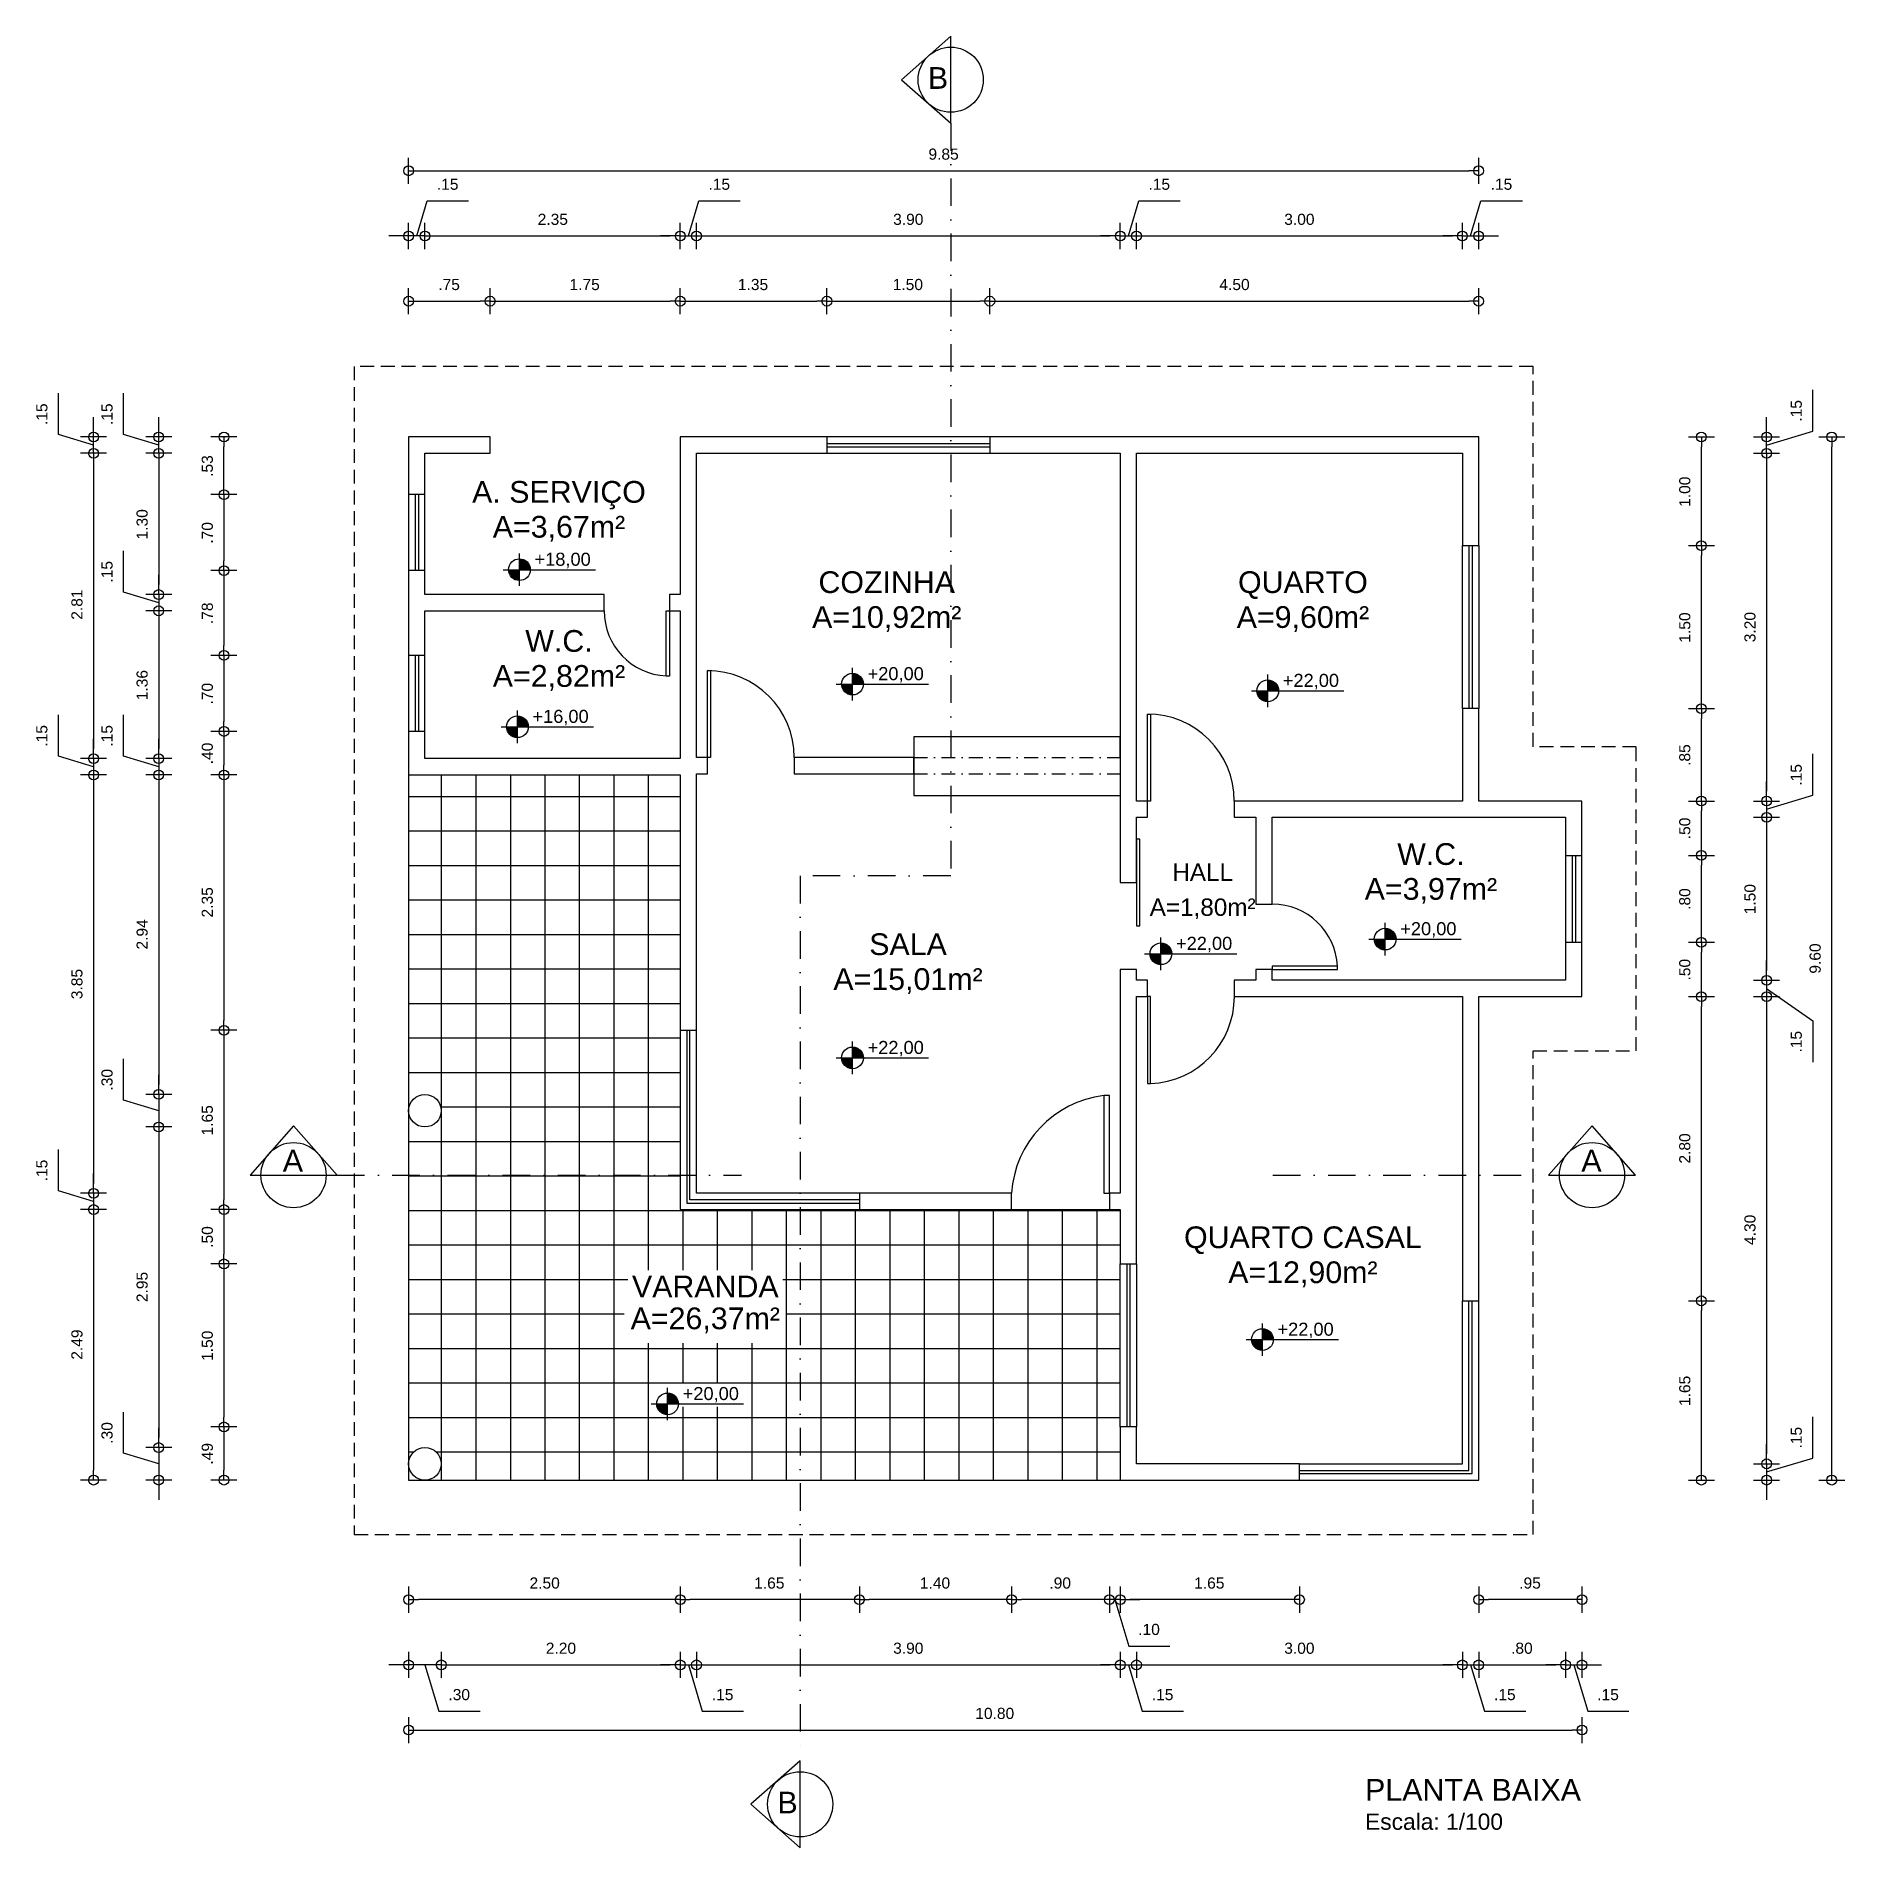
# Model space of a CAD drawing. Header units: millimetres. Extents: x -1510 to 15138, y -10945 to 5726.
import ezdxf
from ezdxf.enums import TextEntityAlignment as Align

# ---------------------------------------------------------------- set-up
doc = ezdxf.new("R2010")
doc.units = ezdxf.units.MM
doc.header["$LTSCALE"] = 5
doc.linetypes.add('DASHDOTX2', pattern=[50.8, 25.4, -12.7, 0, -12.7])
doc.linetypes.add('DASHEDX2', pattern=[38.1, 25.4, -12.7])
for name, color, linetype in [('coberta', 7, 'DASHEDX2'), ('coluna', 7, 'Continuous'), ('cota piso', 7, 'Continuous'), ('dimensoes', 7, 'Continuous'), ('janela alta', 7, 'Continuous'), ('janela baixa', 7, 'Continuous'), ('parede alta', 7, 'DASHDOTX2'), ('parede baixa', 7, 'Continuous'), ('paredes', 7, 'Continuous'), ('piso', 7, 'Continuous'), ('portas', 7, 'Continuous'), ('texto', 7, 'Continuous')]:
    doc.layers.add(name, color=color, linetype=linetype)
doc.layers.add('corte', color=7, linetype='Continuous', lineweight=30)
doc.styles.get("Standard").update_dxf_attribs({"font": 'Arial.ttf'})

msp = doc.modelspace()

# ---------------------------------------------------------------- hatches: boundary and pattern name
at = {"layer": 'cota piso', "ltscale": 10}
h = msp.add_hatch(color=256, dxfattribs=at)
h.dxf.hatch_style = 1
h.paths.add_polyline_path([(2938, 917), (2938, 817), (3038, 817, 0.414214)])
h.paths.add_polyline_path([(2938, 817), (2838, 817, 0.414214), (2938, 717)])
h = msp.add_hatch(color=256, dxfattribs=at)
h.dxf.hatch_style = 1
h.paths.add_polyline_path([(6004, -136), (6004, -236), (6104, -236, 0.414214)])
h.paths.add_polyline_path([(6004, -236), (5904, -236, 0.414214), (6004, -336)])
h = msp.add_hatch(color=256, dxfattribs=at)
h.dxf.hatch_style = 1
h.paths.add_polyline_path([(6004, -136), (6004, -236), (6104, -236, 0.414214)])
h.paths.add_polyline_path([(6004, -236), (5904, -236, 0.414214), (6004, -336)])
h.paths.add_polyline_path([(9826, -198), (9826, -298), (9926, -298, 0.414214)])
h.paths.add_polyline_path([(9826, -298), (9726, -298, 0.414214), (9826, -398)])
h.paths.add_polyline_path([(9880, -6294), (10469, -6294), (10469, -6077), (9880, -6077)], flags=9)
h.paths.add_polyline_path([(8692, -2450), (9762, -2450), (9762, -2159), (8692, -2159)], flags=9)
h.paths.add_polyline_path([(8908, -2087), (9546, -2087), (9546, -1848), (8908, -1848)], flags=9)
h.paths.add_polyline_path([(9403, -5850), (10897, -5850), (10897, -5486), (9403, -5486)], flags=9)
h.paths.add_polyline_path([(9011, -5498), (11289, -5498), (11289, -5171), (9011, -5171)], flags=9)
h = msp.add_hatch(color=256, dxfattribs=at)
h.dxf.hatch_style = 1
h.paths.add_polyline_path([(9826, -198), (9826, -298), (9926, -298, 0.414214)])
h.paths.add_polyline_path([(9826, -298), (9726, -298, 0.414214), (9826, -398)])
h = msp.add_hatch(color=256, dxfattribs=at)
h.dxf.hatch_style = 1
h.paths.add_polyline_path([(2919, -529), (2919, -629), (3019, -629, 0.414214)])
h.paths.add_polyline_path([(2919, -629), (2819, -629, 0.414214), (2919, -729)])
h = msp.add_hatch(color=256, dxfattribs=at)
h.dxf.hatch_style = 1
h.paths.add_polyline_path([(10907, -2483), (10907, -2583), (11007, -2583, 0.414214)])
h.paths.add_polyline_path([(10907, -2583), (10807, -2583, 0.414214), (10907, -2683)])
h = msp.add_hatch(color=256, dxfattribs=at)
h.dxf.hatch_style = 1
h.paths.add_polyline_path([(8843, -2618), (8843, -2718), (8943, -2718, 0.414214)])
h.paths.add_polyline_path([(8843, -2718), (8743, -2718, 0.414214), (8843, -2818)])
h = msp.add_hatch(color=256, dxfattribs=at)
h.dxf.hatch_style = 1
h.paths.add_polyline_path([(6004, -3576), (6004, -3676), (6104, -3676, 0.414214)])
h.paths.add_polyline_path([(6004, -3676), (5904, -3676, 0.414214), (6004, -3776)])
h = msp.add_hatch(color=256, dxfattribs=at)
h.dxf.hatch_style = 1
h.paths.add_polyline_path([(9777, -6169), (9777, -6269), (9877, -6269, 0.414214)])
h.paths.add_polyline_path([(9777, -6269), (9677, -6269, 0.414214), (9777, -6369)])
h = msp.add_hatch(color=256, dxfattribs=at)
h.dxf.hatch_style = 1
h.paths.add_polyline_path([(9777, -6269), (9677, -6269, 0.414214), (9777, -6369)])
h.paths.add_polyline_path([(9777, -6169), (9777, -6269), (9877, -6269, 0.414214)])
h = msp.add_hatch(color=256, dxfattribs=at)
h.dxf.hatch_style = 1
h.paths.add_polyline_path([(4302, -6761), (4302, -6861), (4402, -6861, 0.414214)])
h.paths.add_polyline_path([(4302, -6861), (4202, -6861, 0.414214), (4302, -6961)])

# ---------------------------------------------------------------- linework, layer by layer
at = {"color": 0, "linetype": 'ByBlock', "lineweight": -2}
for p, q in [((1918, 4488), (2008, 4488)), ((11768, 4488), (11677, 4488)), ((1918, 3888), (1827, 3888)), ((2068, 3888), (2158, 3888)), ((2068, 3888), (2158, 3888)), ((4418, 3888), (4327, 3888)), ((4418, 3888), (4327, 3888)), ((4568, 3888), (4658, 3888)), ((4568, 3888), (4658, 3888)), ((8468, 3888), (8377, 3888)), ((8468, 3888), (8377, 3888)), ((8618, 3888), (8708, 3888)), ((8618, 3888), (8708, 3888)), ((11618, 3888), (11527, 3888)), ((11618, 3888), (11527, 3888)), ((11768, 3888), (11858, 3888)), ((1918, 3288), (2008, 3288)), ((2668, 3288), (2577, 3288)), ((2668, 3288), (2758, 3288)), ((4418, 3288), (4327, 3288)), ((4418, 3288), (4508, 3288)), ((5768, 3288), (5677, 3288)), ((5768, 3288), (5858, 3288)), ((7268, 3288), (7177, 3288)), ((7268, 3288), (7358, 3288)), ((11768, 3288), (11677, 3288)), ((-982, 2038), (-982, 2129)), ((-382, 2038), (-382, 2129)), ((218, 2038), (218, 1948)), ((13818, 2038), (13818, 1948)), ((14418, 2038), (14418, 2129)), ((15018, 2038), (15018, 1948)), ((-982, 1888), (-982, 1798)), ((-982, 1888), (-982, 1798)), ((-382, 1888), (-382, 1798)), ((-382, 1888), (-382, 1798)), ((14418, 1888), (14418, 1798)), ((14418, 1888), (14418, 1798)), ((218, 1508), (218, 1599)), ((218, 1508), (218, 1418)), ((13818, 1038), (13818, 1129)), ((13818, 1038), (13818, 948)), ((218, 808), (218, 899)), ((-382, 588), (-382, 679)), ((-382, 588), (-382, 679)), ((218, 808), (218, 718)), ((-382, 438), (-382, 348)), ((-382, 438), (-382, 348)), ((218, 28), (218, 119)), ((218, 28), (218, -62)), ((13818, -462), (13818, -371)), ((13818, -462), (13818, -552)), ((218, -672), (218, -581)), ((-982, -922), (-982, -831)), ((-982, -922), (-982, -831)), ((-382, -922), (-382, -831)), ((-382, -922), (-382, -831)), ((218, -672), (218, -762)), ((218, -1072), (218, -981)), ((-982, -1072), (-982, -1162)), ((-982, -1072), (-982, -1162)), ((-382, -1072), (-382, -1162)), ((-382, -1072), (-382, -1162)), ((218, -1072), (218, -1162)), ((13818, -1312), (13818, -1221)), ((13818, -1312), (13818, -1402)), ((14418, -1312), (14418, -1221)), ((14418, -1312), (14418, -1221)), ((14418, -1462), (14418, -1552)), ((14418, -1462), (14418, -1552)), ((13818, -1812), (13818, -1721)), ((13818, -1812), (13818, -1902)), ((13818, -2612), (13818, -2521)), ((13818, -2612), (13818, -2702)), ((14418, -2962), (14418, -2871)), ((14418, -2962), (14418, -2871)), ((13818, -3112), (13818, -3021)), ((13818, -3112), (13818, -3202)), ((14418, -3112), (14418, -3202)), ((14418, -3112), (14418, -3202)), ((218, -3422), (218, -3331)), ((218, -3422), (218, -3512)), ((-382, -4012), (-382, -3921)), ((-382, -4012), (-382, -3921)), ((-382, -4312), (-382, -4402)), ((-382, -4312), (-382, -4402)), ((-982, -4922), (-982, -4831)), ((-982, -4922), (-982, -4831)), ((218, -5072), (218, -4981)), ((-982, -5072), (-982, -5162)), ((-982, -5072), (-982, -5162)), ((218, -5072), (218, -5162)), ((218, -5572), (218, -5481)), ((218, -5572), (218, -5662)), ((13818, -5912), (13818, -5821)), ((13818, -5912), (13818, -6002)), ((218, -7072), (218, -6981)), ((218, -7072), (218, -7162)), ((-382, -7262), (-382, -7171)), ((-382, -7262), (-382, -7171)), ((14418, -7412), (14418, -7321)), ((14418, -7412), (14418, -7321)), ((-982, -7562), (-982, -7471)), ((218, -7562), (218, -7471)), ((13818, -7562), (13818, -7471)), ((15018, -7562), (15018, -7471)), ((-382, -7562), (-382, -7652)), ((14418, -7562), (14418, -7652)), ((1918, -8662), (2008, -8662)), ((4418, -8662), (4327, -8662)), ((4418, -8662), (4508, -8662)), ((6068, -8662), (5977, -8662)), ((6068, -8662), (6158, -8662)), ((7468, -8662), (7377, -8662)), ((7468, -8662), (7558, -8662)), ((8368, -8662), (8277, -8662)), ((8368, -8662), (8277, -8662)), ((8468, -8662), (8558, -8662)), ((8468, -8662), (8558, -8662)), ((10118, -8662), (10027, -8662)), ((11768, -8662), (11858, -8662)), ((12718, -8662), (12627, -8662)), ((1918, -9262), (1827, -9262)), ((2218, -9262), (2308, -9262)), ((2218, -9262), (2308, -9262)), ((4418, -9262), (4327, -9262)), ((4418, -9262), (4327, -9262)), ((4568, -9262), (4658, -9262)), ((4568, -9262), (4658, -9262)), ((8468, -9262), (8377, -9262)), ((8468, -9262), (8377, -9262)), ((8618, -9262), (8708, -9262)), ((8618, -9262), (8708, -9262)), ((11618, -9262), (11527, -9262)), ((11618, -9262), (11527, -9262)), ((11768, -9262), (11858, -9262)), ((11768, -9262), (11858, -9262)), ((12568, -9262), (12477, -9262)), ((12568, -9262), (12477, -9262)), ((12718, -9262), (12808, -9262)), ((1918, -9862), (2008, -9862)), ((12718, -9862), (12627, -9862))]:
    msp.add_line(p, q, dxfattribs=at)
for centre in [(1918, 4488), (11768, 4488), (1918, 3888), (2068, 3888), (2068, 3888), (4418, 3888), (4418, 3888), (4568, 3888), (4568, 3888), (8468, 3888), (8468, 3888), (8618, 3888), (8618, 3888), (11618, 3888), (11618, 3888), (11768, 3888), (1918, 3288), (2668, 3288), (2668, 3288), (4418, 3288), (4418, 3288), (5768, 3288), (5768, 3288), (7268, 3288), (7268, 3288), (11768, 3288), (-982, 2038), (-382, 2038), (218, 2038), (13818, 2038), (14418, 2038), (15018, 2038), (-982, 1888), (-982, 1888), (-382, 1888), (-382, 1888), (14418, 1888), (14418, 1888), (218, 1508), (218, 1508), (13818, 1038), (13818, 1038), (218, 808), (218, 808), (-382, 588), (-382, 588), (-382, 438), (-382, 438), (218, 28), (218, 28), (13818, -462), (13818, -462), (218, -672), (218, -672), (-982, -922), (-982, -922), (-382, -922), (-382, -922), (-982, -1072), (-982, -1072), (-382, -1072), (-382, -1072), (218, -1072), (218, -1072), (13818, -1312), (13818, -1312), (14418, -1312), (14418, -1312), (14418, -1462), (14418, -1462), (13818, -1812), (13818, -1812), (13818, -2612), (13818, -2612), (14418, -2962), (14418, -2962), (13818, -3112), (13818, -3112), (14418, -3112), (14418, -3112), (218, -3422), (218, -3422), (-382, -4012), (-382, -4012), (-382, -4312), (-382, -4312), (-982, -4922), (-982, -4922), (-982, -5072), (-982, -5072), (218, -5072), (218, -5072), (218, -5572), (218, -5572), (13818, -5912), (13818, -5912), (218, -7072), (218, -7072), (-382, -7262), (-382, -7262), (14418, -7412), (14418, -7412), (-982, -7562), (-382, -7562), (218, -7562), (13818, -7562), (14418, -7562), (15018, -7562), (1918, -8662), (4418, -8662), (4418, -8662), (6068, -8662), (6068, -8662), (7468, -8662), (7468, -8662), (8368, -8662), (8368, -8662), (8468, -8662), (8468, -8662), (10118, -8662), (11768, -8662), (12718, -8662), (1918, -9262), (2218, -9262), (2218, -9262), (4418, -9262), (4418, -9262), (4568, -9262), (4568, -9262), (8468, -9262), (8468, -9262), (8618, -9262), (8618, -9262), (11618, -9262), (11618, -9262), (11768, -9262), (11768, -9262), (12568, -9262), (12568, -9262), (12718, -9262), (1918, -9862), (12718, -9862)]:
    msp.add_circle(centre, 45.2, dxfattribs=at)
at = {"layer": 'coberta'}
for p, q in [((1418, 2688), (1418, -8062)), ((12268, 2688), (1418, 2688)), ((12268, -812), (12268, 2688)), ((13218, -812), (12268, -812)), ((13218, -3612), (13218, -812)), ((12268, -8062), (12268, -3612)), ((12268, -3612), (13218, -3612)), ((1418, -8062), (12268, -8062))]:
    msp.add_line(p, q, dxfattribs=at)
at = {"layer": 'coluna', "lineweight": 30}
for centre in [(2068, -4162), (2068, -7412)]:
    msp.add_circle(centre, 150, dxfattribs=at)
at = {"layer": 'corte'}
for p, q in [((6908, 5726), (6454, 5326)), ((6908, 4926), (6908, 5726)), ((6454, 5326), (6908, 4926)), ((859, -4301), (459, -4755)), ((1259, -4755), (859, -4301)), ((12811, -4301), (12411, -4755)), ((13211, -4755), (12811, -4301)), ((459, -4755), (1259, -4755)), ((12411, -4755), (13211, -4755)), ((5522, -10145), (5069, -10545)), ((5522, -10945), (5522, -10145)), ((5069, -10545), (5522, -10945))]:
    msp.add_line(p, q, dxfattribs=at)
at = {"layer": 'corte', "linetype": 'DASHDOTX2', "lineweight": 30, "ltscale": 2}
for p, q in [((6908, 4926), (6908, -2001)), ((6908, -2001), (5522, -2001)), ((5522, -2001), (5522, -10011)), ((1259, -4755), (4981, -4755)), ((9873, -4755), (12411, -4755))]:
    msp.add_line(p, q, dxfattribs=at)
at = {"layer": 'corte', "lineweight": -3}
for centre in [(6908, 5326), (859, -4755), (12811, -4755), (5522, -10545)]:
    msp.add_circle(centre, 300, dxfattribs=at)
at = {"layer": 'cota piso', "ltscale": 10}
for p, q in [((2938, 667), (2938, 967)), ((2788, 817), (3638, 817)), ((6004, -386), (6004, -86)), ((9826, -448), (9826, -148)), ((5854, -236), (6704, -236)), ((9676, -298), (10526, -298)), ((2919, -779), (2919, -479)), ((2769, -629), (3619, -629)), ((10907, -2733), (10907, -2433)), ((8843, -2868), (8843, -2568)), ((10757, -2583), (11607, -2583)), ((8693, -2718), (9543, -2718)), ((6004, -3826), (6004, -3526)), ((5854, -3676), (6704, -3676)), ((9777, -6419), (9777, -6119)), ((9627, -6269), (10477, -6269)), ((4302, -7011), (4302, -6711)), ((4152, -6861), (5002, -6861))]:
    msp.add_line(p, q, dxfattribs=at)
for centre in [(2938, 817), (6004, -236), (9826, -298), (2919, -629), (10907, -2583), (8843, -2718), (6004, -3676), (9777, -6269), (4302, -6861)]:
    msp.add_circle(centre, 100, dxfattribs=at)
at = {"layer": 'dimensoes'}
for p, q in [((1918, 4368), (1918, 4608)), ((11768, 4368), (11768, 4608)), ((2008, 4488), (11677, 4488)), ((1993, 3888), (2089, 4211)), ((2089, 4211), (2470, 4211)), ((4493, 3888), (4589, 4211)), ((4589, 4211), (4970, 4211)), ((8543, 3888), (8639, 4211)), ((8639, 4211), (9020, 4211)), ((11693, 3888), (11789, 4211)), ((11789, 4211), (12170, 4211)), ((1918, 3768), (1918, 4008)), ((2068, 3768), (2068, 4008)), ((2068, 3768), (2068, 4008)), ((4418, 3768), (4418, 4008)), ((4418, 3768), (4418, 4008)), ((4568, 3768), (4568, 4008)), ((4568, 3768), (4568, 4008)), ((8468, 3768), (8468, 4008)), ((8468, 3768), (8468, 4008)), ((8618, 3768), (8618, 4008)), ((8618, 3768), (8618, 4008)), ((11618, 3768), (11618, 4008)), ((11618, 3768), (11618, 4008)), ((11768, 3768), (11768, 4008)), ((1827, 3888), (1737, 3888)), ((2068, 3888), (1918, 3888)), ((2068, 3888), (1918, 3888)), ((2158, 3888), (2249, 3888)), ((2158, 3888), (4327, 3888)), ((4327, 3888), (4237, 3888)), ((4418, 3888), (4568, 3888)), ((4418, 3888), (4568, 3888)), ((4658, 3888), (8377, 3888)), ((4658, 3888), (4749, 3888)), ((8377, 3888), (8287, 3888)), ((8468, 3888), (8618, 3888)), ((8468, 3888), (8618, 3888)), ((8708, 3888), (11527, 3888)), ((8708, 3888), (8799, 3888)), ((11527, 3888), (11437, 3888)), ((11618, 3888), (11768, 3888)), ((11618, 3888), (11768, 3888)), ((11858, 3888), (11949, 3888)), ((1918, 3168), (1918, 3408)), ((2668, 3168), (2668, 3408)), ((2668, 3168), (2668, 3408)), ((4418, 3168), (4418, 3408)), ((4418, 3168), (4418, 3408)), ((5768, 3168), (5768, 3408)), ((5768, 3168), (5768, 3408)), ((7268, 3168), (7268, 3408)), ((7268, 3168), (7268, 3408)), ((11768, 3168), (11768, 3408)), ((2008, 3288), (2577, 3288)), ((2758, 3288), (4327, 3288)), ((4508, 3288), (5677, 3288)), ((5858, 3288), (7177, 3288)), ((7358, 3288), (11677, 3288)), ((-1305, 2060), (-1305, 2440)), ((-705, 2060), (-705, 2440)), ((14844, 2091), (14844, 2472)), ((-982, 2129), (-982, 2219)), ((-382, 2129), (-382, 2219)), ((14418, 2129), (14418, 2219)), ((-982, 1963), (-1305, 2060)), ((-862, 2038), (-1102, 2038)), ((-982, 1888), (-982, 2038)), ((-982, 1888), (-982, 2038)), ((-382, 1963), (-705, 2060)), ((-262, 2038), (-502, 2038)), ((-382, 1888), (-382, 2038)), ((-382, 1888), (-382, 2038)), ((338, 2038), (98, 2038)), ((13698, 2038), (13938, 2038)), ((14298, 2038), (14538, 2038)), ((14418, 1963), (14844, 2091)), ((14418, 1888), (14418, 2038)), ((14418, 1888), (14418, 2038)), ((14898, 2038), (15138, 2038)), ((-862, 1888), (-1102, 1888)), ((-862, 1888), (-1102, 1888)), ((-262, 1888), (-502, 1888)), ((-262, 1888), (-502, 1888)), ((218, 1599), (218, 1948)), ((13818, 1129), (13818, 1948)), ((14298, 1888), (14538, 1888)), ((14298, 1888), (14538, 1888)), ((15018, -7471), (15018, 1948)), ((-982, 1798), (-982, 1707)), ((-982, 1798), (-982, -831)), ((-382, 1798), (-382, 1707)), ((-382, 1798), (-382, 679)), ((14418, 1798), (14418, 1707)), ((14418, 1798), (14418, -1221)), ((338, 1508), (98, 1508)), ((338, 1508), (98, 1508)), ((218, 1418), (218, 899)), ((13698, 1038), (13938, 1038)), ((13698, 1038), (13938, 1038)), ((-705, 610), (-705, 990)), ((13818, -371), (13818, 948)), ((-382, 679), (-382, 769)), ((338, 808), (98, 808)), ((338, 808), (98, 808)), ((218, 718), (218, 119)), ((-382, 513), (-705, 610)), ((-262, 588), (-502, 588)), ((-262, 588), (-502, 588)), ((-382, 588), (-382, 438)), ((-382, 588), (-382, 438)), ((-262, 438), (-502, 438)), ((-262, 438), (-502, 438)), ((-382, 348), (-382, -831)), ((-382, 348), (-382, 257)), ((338, 28), (98, 28)), ((338, 28), (98, 28)), ((218, -62), (218, -581)), ((13698, -462), (13938, -462)), ((13698, -462), (13938, -462)), ((-1305, -900), (-1305, -520)), ((-705, -900), (-705, -520)), ((13818, -1221), (13818, -552)), ((-982, -831), (-982, -741)), ((-382, -831), (-382, -741)), ((338, -672), (98, -672)), ((338, -672), (98, -672)), ((218, -762), (218, -981)), ((-982, -997), (-1305, -900)), ((-862, -922), (-1102, -922)), ((-862, -922), (-1102, -922)), ((-982, -922), (-982, -1072)), ((-982, -922), (-982, -1072)), ((-382, -997), (-705, -900)), ((-262, -922), (-502, -922)), ((-262, -922), (-502, -922)), ((-382, -922), (-382, -1072)), ((-382, -922), (-382, -1072)), ((14844, -1259), (14844, -878)), ((-862, -1072), (-1102, -1072)), ((-862, -1072), (-1102, -1072)), ((-982, -1162), (-982, -4831)), ((-982, -1162), (-982, -1253)), ((-262, -1072), (-502, -1072)), ((-262, -1072), (-502, -1072)), ((-382, -1162), (-382, -3921)), ((-382, -1162), (-382, -1253)), ((338, -1072), (98, -1072)), ((338, -1072), (98, -1072)), ((218, -1162), (218, -3331)), ((14418, -1221), (14418, -1131)), ((13698, -1312), (13938, -1312)), ((13698, -1312), (13938, -1312)), ((14298, -1312), (14538, -1312)), ((14298, -1312), (14538, -1312)), ((14418, -1387), (14844, -1259)), ((14418, -1312), (14418, -1462)), ((14418, -1312), (14418, -1462)), ((13818, -1721), (13818, -1402)), ((14298, -1462), (14538, -1462)), ((14298, -1462), (14538, -1462)), ((14418, -1552), (14418, -2871)), ((14418, -1552), (14418, -1643)), ((13698, -1812), (13938, -1812)), ((13698, -1812), (13938, -1812)), ((13818, -2521), (13818, -1902)), ((13698, -2612), (13938, -2612)), ((13698, -2612), (13938, -2612)), ((13818, -3021), (13818, -2702)), ((14418, -2871), (14418, -2781)), ((14298, -2962), (14538, -2962)), ((14298, -2962), (14538, -2962)), ((14418, -2962), (14418, -3112)), ((14418, -2962), (14418, -3112)), ((13698, -3112), (13938, -3112)), ((13698, -3112), (13938, -3112)), ((14298, -3112), (14538, -3112)), ((14298, -3112), (14538, -3112)), ((14418, -3037), (14844, -3335)), ((13818, -5821), (13818, -3202)), ((14418, -3202), (14418, -7321)), ((14418, -3202), (14418, -3293)), ((338, -3422), (98, -3422)), ((338, -3422), (98, -3422)), ((14844, -3335), (14844, -3715)), ((218, -3512), (218, -4981)), ((-705, -4065), (-705, -3685)), ((-382, -3921), (-382, -3831)), ((-382, -4162), (-705, -4065)), ((-262, -4012), (-502, -4012)), ((-262, -4012), (-502, -4012)), ((-382, -4012), (-382, -4312)), ((-382, -4012), (-382, -4312)), ((-262, -4312), (-502, -4312)), ((-262, -4312), (-502, -4312)), ((-382, -4402), (-382, -7171)), ((-382, -4402), (-382, -4493)), ((-1305, -4900), (-1305, -4520)), ((-982, -4831), (-982, -4741)), ((-982, -4997), (-1305, -4900)), ((-862, -4922), (-1102, -4922)), ((-862, -4922), (-1102, -4922)), ((-982, -4922), (-982, -5072)), ((-982, -4922), (-982, -5072)), ((-862, -5072), (-1102, -5072)), ((-862, -5072), (-1102, -5072)), ((-982, -5162), (-982, -7471)), ((-982, -5162), (-982, -5253)), ((338, -5072), (98, -5072)), ((338, -5072), (98, -5072)), ((218, -5162), (218, -5481)), ((338, -5572), (98, -5572)), ((338, -5572), (98, -5572)), ((218, -5662), (218, -6981)), ((13698, -5912), (13938, -5912)), ((13698, -5912), (13938, -5912)), ((13818, -7471), (13818, -6002)), ((-705, -7315), (-705, -6935)), ((14844, -7359), (14844, -6978)), ((-382, -7171), (-382, -7081)), ((338, -7072), (98, -7072)), ((338, -7072), (98, -7072)), ((218, -7162), (218, -7471)), ((-382, -7412), (-705, -7315)), ((-262, -7262), (-502, -7262)), ((-262, -7262), (-502, -7262)), ((-382, -7262), (-382, -7562)), ((-382, -7262), (-382, -7562)), ((14418, -7321), (14418, -7231)), ((14298, -7412), (14538, -7412)), ((14298, -7412), (14538, -7412)), ((14418, -7487), (14844, -7359)), ((14418, -7412), (14418, -7562)), ((14418, -7412), (14418, -7562)), ((-862, -7562), (-1102, -7562)), ((-262, -7562), (-502, -7562)), ((-382, -7652), (-382, -7743)), ((338, -7562), (98, -7562)), ((13698, -7562), (13938, -7562)), ((14298, -7562), (14538, -7562)), ((14418, -7652), (14418, -7743)), ((14898, -7562), (15138, -7562)), ((1918, -8542), (1918, -8782)), ((4327, -8662), (2008, -8662)), ((4418, -8542), (4418, -8782)), ((4418, -8542), (4418, -8782)), ((5977, -8662), (4508, -8662)), ((6068, -8542), (6068, -8782)), ((6068, -8542), (6068, -8782)), ((7377, -8662), (6158, -8662)), ((7468, -8542), (7468, -8782)), ((7468, -8542), (7468, -8782)), ((8277, -8662), (7558, -8662)), ((8277, -8662), (8187, -8662)), ((8368, -8542), (8368, -8782)), ((8368, -8542), (8368, -8782)), ((8468, -8662), (8368, -8662)), ((8468, -8662), (8368, -8662)), ((8418, -8662), (8546, -9089)), ((8468, -8542), (8468, -8782)), ((8468, -8542), (8468, -8782)), ((8558, -8662), (8649, -8662)), ((10027, -8662), (8558, -8662)), ((10118, -8542), (10118, -8782)), ((11768, -8542), (11768, -8782)), ((12627, -8662), (11858, -8662)), ((12718, -8542), (12718, -8782)), ((1918, -9142), (1918, -9382)), ((2218, -9142), (2218, -9382)), ((2218, -9142), (2218, -9382)), ((4418, -9142), (4418, -9382)), ((4418, -9142), (4418, -9382)), ((4568, -9142), (4568, -9382)), ((4568, -9142), (4568, -9382)), ((8468, -9142), (8468, -9382)), ((8468, -9142), (8468, -9382)), ((8546, -9089), (8926, -9089)), ((8618, -9142), (8618, -9382)), ((11618, -9142), (11618, -9382)), ((11768, -9142), (11768, -9382)), ((11768, -9142), (11768, -9382)), ((12568, -9142), (12568, -9382)), ((12568, -9142), (12568, -9382)), ((12718, -9142), (12718, -9382)), ((1827, -9262), (1737, -9262)), ((2218, -9262), (1918, -9262)), ((2218, -9262), (1918, -9262)), ((2068, -9262), (2196, -9689)), ((2308, -9262), (2399, -9262)), ((2308, -9262), (4327, -9262)), ((4327, -9262), (4237, -9262)), ((4418, -9262), (4568, -9262)), ((4418, -9262), (4568, -9262)), ((4493, -9262), (4621, -9689)), ((4658, -9262), (4749, -9262)), ((4658, -9262), (8377, -9262)), ((8377, -9262), (8287, -9262)), ((8468, -9262), (8618, -9262)), ((8468, -9262), (8618, -9262)), ((8543, -9262), (8671, -9689)), ((8708, -9262), (8799, -9262)), ((11527, -9262), (11437, -9262)), ((11618, -9262), (11768, -9262)), ((11618, -9262), (11768, -9262)), ((11693, -9262), (11821, -9689)), ((11858, -9262), (12477, -9262)), ((11858, -9262), (11949, -9262)), ((12477, -9262), (12387, -9262)), ((12568, -9262), (12718, -9262)), ((12568, -9262), (12718, -9262)), ((12643, -9262), (12771, -9689)), ((12808, -9262), (12899, -9262)), ((1918, -9742), (1918, -9982)), ((2196, -9689), (2576, -9689)), ((4621, -9689), (5001, -9689)), ((8671, -9689), (9051, -9689)), ((11821, -9689), (12201, -9689)), ((12718, -9742), (12718, -9982)), ((12771, -9689), (13151, -9689)), ((2008, -9862), (12627, -9862))]:
    msp.add_line(p, q, dxfattribs=at)
at = {"layer": 'janela alta'}
for p, q in [((5768, 2038), (5768, 1888)), ((7268, 2038), (7268, 1888)), ((5768, 1978), (7268, 1978)), ((5768, 1948), (7268, 1948)), ((2068, 1508), (1918, 1508)), ((1978, 1508), (1978, 808)), ((2008, 1508), (2008, 808)), ((2068, 808), (1918, 808)), ((2068, 28), (1918, 28)), ((1978, 28), (1978, -672)), ((2008, 28), (2008, -672)), ((2068, -672), (1918, -672)), ((12568, -1812), (12718, -1812)), ((12628, -1812), (12628, -2612)), ((12658, -1812), (12658, -2612)), ((12568, -2612), (12718, -2612))]:
    msp.add_line(p, q, dxfattribs=at)
at = {"layer": 'janela baixa'}
for p, q in [((11678, 1038), (11678, -462)), ((11708, 1038), (11708, -462)), ((4478, -3422), (4478, -5012)), ((4508, -4982), (4508, -3422)), ((6068, -4982), (4508, -4982)), ((4478, -5012), (6068, -5012)), ((8528, -5572), (8528, -7072)), ((8558, -5572), (8558, -7072)), ((11678, -7472), (11678, -5912)), ((11708, -7502), (11708, -5912)), ((10118, -7472), (11678, -7472)), ((10118, -7502), (11708, -7502))]:
    msp.add_line(p, q, dxfattribs=at)
at = {"layer": 'parede alta'}
for p, q in [((6568, -912), (8468, -912)), ((6568, -1062), (8468, -1062))]:
    msp.add_line(p, q, dxfattribs=at)
at = {"layer": 'parede baixa'}
for p, q in [((11618, -462), (11618, 1038)), ((11768, 1038), (11768, -462)), ((4418, -3422), (4418, -5072)), ((4568, -4922), (4568, -3422)), ((6068, -4922), (4568, -4922)), ((4418, -5072), (6068, -5072)), ((8468, -7072), (8468, -5572)), ((8618, -5572), (8618, -7072)), ((11618, -7412), (11618, -5912)), ((11768, -7562), (11768, -5912)), ((10118, -7412), (11618, -7412)), ((10118, -7562), (11768, -7562))]:
    msp.add_line(p, q, dxfattribs=at)
at = {"layer": 'paredes', "lineweight": 30}
for p, q in [((2668, 2038), (1918, 2038)), ((1918, 2038), (1918, -1072)), ((2668, 1888), (2668, 2038)), ((11768, 2038), (4418, 2038)), ((4418, 2038), (4418, 2038)), ((4418, 2038), (4418, 588)), ((11768, 1038), (11768, 2038)), ((2068, 588), (2068, 1888)), ((2068, 1888), (2668, 1888)), ((4568, -912), (4568, 1888)), ((4568, 1888), (8468, 1888)), ((8468, 1888), (8468, -912)), ((8618, -1312), (8618, 1888)), ((8618, 1888), (11618, 1888)), ((11618, 1888), (11618, 1038)), ((11618, 1038), (11768, 1038)), ((3718, 588), (2068, 588)), ((3718, 438), (3718, 588)), ((4418, 588), (4318, 588)), ((4318, 588), (4318, 438)), ((2068, -922), (2068, 438)), ((2068, 438), (3718, 438)), ((4318, 438), (4418, 438)), ((4418, 438), (4418, -922)), ((11768, -462), (11618, -462)), ((11618, -462), (11618, -1312)), ((11768, -1312), (11768, -462)), ((4418, -922), (2068, -922)), ((4668, -912), (4568, -912)), ((4668, -1062), (4668, -912)), ((6568, -912), (5468, -912)), ((5468, -912), (5468, -1062)), ((6568, -1062), (6568, -912)), ((8468, -912), (8468, -2062)), ((1918, -1072), (4418, -1072)), ((4418, -1072), (4418, -3422)), ((4568, -3422), (4568, -1062)), ((4568, -1062), (4668, -1062)), ((5468, -1062), (6568, -1062)), ((8718, -1312), (8618, -1312)), ((8718, -1462), (8718, -1312)), ((11618, -1312), (9518, -1312)), ((9518, -1312), (9518, -1462)), ((12718, -1312), (11768, -1312)), ((12718, -3112), (12718, -1312)), ((8618, -2062), (8618, -1462)), ((8618, -1462), (8718, -1462)), ((9518, -1462), (9718, -1462)), ((9718, -1462), (9718, -2262)), ((9868, -2262), (9868, -1462)), ((9868, -1462), (11618, -1462)), ((11618, -1462), (12568, -1462)), ((12568, -1462), (12568, -2962)), ((8468, -2062), (8618, -2062)), ((9718, -2262), (9868, -2262)), ((8468, -2862), (8468, -4922)), ((8618, -2862), (8468, -2862)), ((8618, -2962), (8618, -2862)), ((8718, -2962), (8618, -2962)), ((8718, -3112), (8718, -2962)), ((9718, -2962), (9518, -2962)), ((9518, -2962), (9518, -3112)), ((9868, -2862), (9718, -2862)), ((9718, -2862), (9718, -2962)), ((9868, -2962), (9868, -2862)), ((11618, -2962), (9868, -2962)), ((12568, -2962), (11618, -2962)), ((8618, -5412), (8618, -3112)), ((8618, -3112), (8718, -3112)), ((9518, -3112), (11618, -3112)), ((11618, -3112), (11618, -5912)), ((11768, -5912), (11768, -3112)), ((11768, -3112), (12718, -3112)), ((4418, -3422), (4568, -3422)), ((7468, -4922), (6068, -4922)), ((6068, -4922), (6068, -5072)), ((7468, -5072), (7468, -4922)), ((8468, -4922), (8368, -4922)), ((8368, -4922), (8368, -5072)), ((6068, -5072), (7468, -5072)), ((8368, -5072), (8468, -5072)), ((8468, -5072), (8468, -5572)), ((8618, -5572), (8618, -5412)), ((8468, -5572), (8618, -5572)), ((11618, -5912), (11768, -5912)), ((8468, -7072), (8468, -7562)), ((8618, -7072), (8468, -7072)), ((8618, -7412), (8618, -7072)), ((10118, -7412), (8618, -7412)), ((10118, -7562), (10118, -7412)), ((8468, -7562), (10118, -7562))]:
    msp.add_line(p, q, dxfattribs=at)
at = {"layer": 'paredes'}
for p, q in [((8468, -722), (6568, -722)), ((6568, -722), (6568, -1262)), ((8468, -912), (8468, -722)), ((6568, -1262), (8468, -1262)), ((8618, -9142), (8618, -9382)), ((11618, -9142), (11618, -9382)), ((8708, -9262), (11527, -9262))]:
    msp.add_line(p, q, dxfattribs=at)
at = {"layer": 'piso'}
for p, q in [((1918, -912), (1918, -7562)), ((2222, -7562), (2222, -1072)), ((2540, -7562), (2540, -1072)), ((2858, -7562), (2858, -1072)), ((3175, -7562), (3175, -1072)), ((3492, -7562), (3492, -1072)), ((3810, -7562), (3810, -1072)), ((4127, -5631), (4127, -1072)), ((1918, -1270), (4418, -1270)), ((1918, -1588), (4418, -1588)), ((1918, -1905), (4418, -1905)), ((1918, -2222), (4418, -2222)), ((1918, -2540), (4418, -2540)), ((1918, -2858), (4418, -2858)), ((1918, -3175), (4418, -3175)), ((1918, -3493), (4418, -3493)), ((1918, -3810), (4418, -3810)), ((1918, -4128), (1922, -4128)), ((2214, -4128), (4418, -4128)), ((1918, -4445), (4418, -4445)), ((1918, -4762), (4418, -4762)), ((1918, -5080), (8468, -5080)), ((4445, -5631), (4445, -5072)), ((4762, -5631), (4762, -5072)), ((5080, -5631), (5080, -5072)), ((5397, -7562), (5397, -5072)), ((5715, -7562), (5715, -5072)), ((6032, -7562), (6032, -5072)), ((6350, -7562), (6350, -5072)), ((6668, -7562), (6668, -5072)), ((6985, -7562), (6985, -5072)), ((7302, -7562), (7302, -5072)), ((7468, -5072), (8368, -5072)), ((7620, -7562), (7620, -5072)), ((7937, -7562), (7937, -5072)), ((8255, -7562), (8255, -5072)), ((1918, -5398), (8468, -5398)), ((1918, -5715), (3936, -5715)), ((5362, -5715), (8468, -5715)), ((1918, -6032), (3902, -6032)), ((5396, -6032), (8468, -6032)), ((4127, -7562), (4127, -6302)), ((4445, -6670), (4445, -6302)), ((4762, -6670), (4762, -6302)), ((5080, -7562), (5080, -6302)), ((1918, -6350), (8468, -6350)), ((1918, -6668), (8468, -6668)), ((1918, -6985), (8468, -6985)), ((4445, -7562), (4445, -6886)), ((4762, -7562), (4762, -6886)), ((1918, -7303), (1965, -7303)), ((2170, -7303), (8468, -7303)), ((1918, -7562), (8468, -7562))]:
    msp.add_line(p, q, dxfattribs=at)
at = {"layer": 'portas'}
for p, q in [((4288, -162), (4288, 438)), ((4288, 438), (4318, 438)), ((4318, 438), (4318, -162)), ((4318, -162), (4288, -162)), ((4668, -912), (4668, -112)), ((4668, -112), (4698, -112)), ((4698, -112), (4698, -912)), ((8718, -1312), (8718, -512)), ((8718, -512), (8748, -512)), ((8748, -512), (8748, -1312)), ((4698, -912), (4668, -912)), ((8748, -1312), (8718, -1312)), ((8618, -1662), (8618, -2462)), ((8648, -1662), (8618, -1662)), ((8648, -2462), (8648, -1662)), ((8618, -2462), (8648, -2462)), ((10468, -2832), (9868, -2832)), ((9868, -2832), (9868, -2862)), ((10468, -2862), (10468, -2832)), ((9868, -2862), (10468, -2862)), ((8718, -3112), (8718, -3912)), ((8748, -3112), (8718, -3112)), ((8748, -3912), (8748, -3112)), ((8718, -3912), (8748, -3912)), ((8368, -4022), (8318, -4022)), ((8318, -4022), (8318, -4922)), ((8368, -4922), (8368, -4022)), ((8318, -4922), (8368, -4922)), ((8368, -4922), (8368, -4922))]:
    msp.add_line(p, q, dxfattribs=at)
for centre, radius, start, end in [((4318, 438), 600, 180, 267.1376), ((4668, -912), 800, 0, 90), ((8718, -1312), 800, 0, 90), ((9868, -2862), 601, 2.8624, 90), ((8718, -3112), 801, 272.1476, 360), ((8435, -4984), 969, 96.9452, 176.328)]:
    msp.add_arc(centre, radius, start, end, dxfattribs=at)

# ---------------------------------------------------------------- texts
at = {"layer": 'corte'}
for s, p in [('B', (6791, 5242)), ('A', (853, -4722)), ('A', (12806, -4722)), ('B', (5406, -10629))]:
    msp.add_text(s, height=200, dxfattribs=at).set_placement(p, align=Align.CENTER)
at = {"layer": 'dimensoes'}
for s, p in [('9.85', (6703, 4590)), ('.15', (2178, 4313)), ('.15', (4678, 4313)), ('.15', (8728, 4313)), ('.15', (11878, 4313)), ('2.35', (3106, 3990)), ('3.90', (6378, 3990)), ('3.00', (9978, 3990)), ('.75', (2191, 3390)), ('1.75', (3399, 3390)), ('1.35', (4949, 3390)), ('1.50', (6374, 3390)), ('4.50', (9381, 3390)), ('2.50', (3031, -8560)), ('1.65', (5099, -8560)), ('1.40', (6624, -8560)), ('.90', (7816, -8560)), ('1.65', (9149, -8560)), ('.95', (12141, -8560)), ('.10', (8634, -8987)), ('2.20', (3181, -9160)), ('3.90', (6378, -9160)), ('.80', (12066, -9160)), ('.30', (2284, -9587)), ('.15', (4709, -9587)), ('.15', (8759, -9587)), ('.15', (11909, -9587)), ('.15', (12859, -9587)), ('10.80', (7134, -9760))]:
    msp.add_text(s, height=102.5, dxfattribs=at).set_placement(p)
for s, p in [('.15', (-1407, 2148)), ('.15', (-807, 2148)), ('.15', (14742, 2179)), ('.53', (116, 1671)), ('1.00', (13716, 1395)), ('1.30', (-484, 1095)), ('.70', (116, 1056)), ('.15', (-807, 698)), ('2.81', (-1084, 356)), ('.78', (116, 316)), ('1.50', (13716, 145)), ('3.20', (14316, 149)), ('1.36', (-484, -385)), ('.70', (116, -424)), ('.15', (-1407, -812)), ('.15', (-807, -812)), ('.40', (116, -974)), ('.85', (13716, -989)), ('.15', (14742, -1171)), ('.50', (13716, -1664)), ('2.35', (116, -2384)), ('.80', (13716, -2314)), ('1.50', (14316, -2355)), ('2.94', (-484, -2679)), ('9.60', (14916, -2901)), ('.50', (13716, -2964)), ('3.85', (-1084, -3136)), ('.15', (14742, -3627)), ('.30', (-807, -3977)), ('1.65', (116, -4390)), ('2.80', (13716, -4649)), ('.15', (-1407, -4812)), ('4.30', (14316, -5398)), ('.50', (116, -5424)), ('2.95', (-484, -5924)), ('2.49', (-1084, -6454)), ('1.50', (116, -6465)), ('1.65', (13716, -6880)), ('.30', (-807, -7227)), ('.15', (14742, -7271)), ('.49', (116, -7419))]:
    msp.add_text(s, height=102.5, rotation=90, dxfattribs=at).set_placement(p)
at = {"layer": 'paredes'}
msp.add_text('3.00', height=102.5, dxfattribs=at).set_placement((9978, -9160))
at = {"layer": 'texto'}
for s, height, p in [('A. SERVIÇO', 200, (3302, 1433)), ('A=3,67m²', 200, (3302, 1112)), ('COZINHA', 200, (6319, 602)), ('QUARTO', 200, (10150, 602)), ('A=10,92m²', 200, (6319, 281)), ('A=9,60m²', 200, (10150, 281)), ('W.C.', 200, (3302, 61)), ('A=2,82m²', 200, (3302, -261)), ('W.C.', 200, (11328, -1900)), ('HALL', 160, (9227, -2047)), ('A=3,97m²', 200, (11328, -2221)), ('A=1,80m²', 160, (9227, -2369)), ('SALA', 200, (6515, -2730)), ('A=15,01m²', 200, (6515, -3051)), ('QUARTO CASAL', 200, (10150, -5427)), ('A=12,90m²', 200, (10150, -5749)), ('VARANDA', 200, (4649, -5880)), ('A=26,37m²', 200, (4649, -6173))]:
    msp.add_text(s, height=height, dxfattribs=at).set_placement(p, align=Align.CENTER)
for s, height, p in [('+18,00', 120, (3077, 853)), ('+20,00', 120, (6143, -200)), ('+22,00', 120, (9965, -262)), ('+16,00', 120, (3058, -593)), ('+20,00', 120, (11046, -2547)), ('+22,00', 120, (8982, -2682)), ('+22,00', 120, (6143, -3640)), ('+22,00', 120, (9916, -6233)), ('+20,00', 120, (4441, -6825)), ('PLANTA BAIXA', 200, (10722, -10512)), ('Escala: 1/100', 150, (10722, -10780))]:
    msp.add_text(s, height=height, dxfattribs=at).set_placement(p)

doc.saveas('drawing.dxf')
